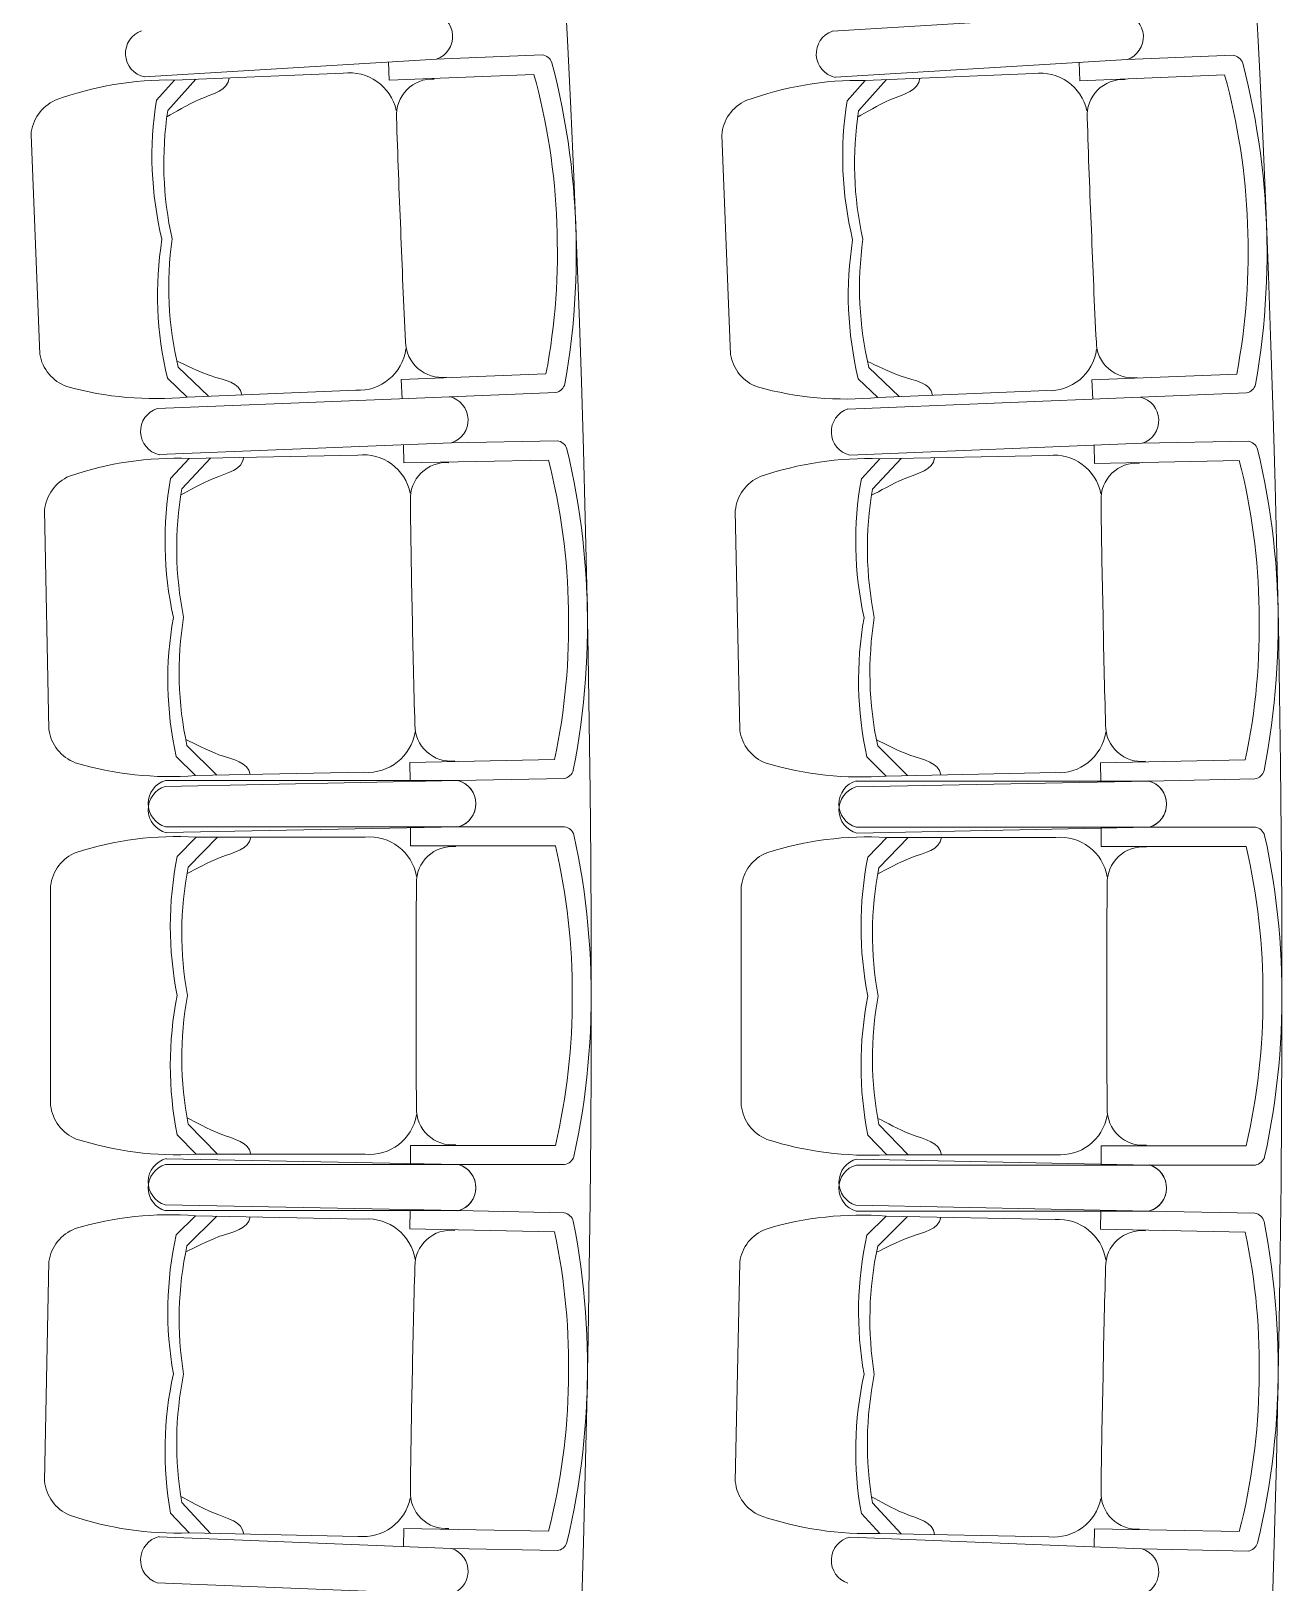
# Model space of a CAD drawing. Header units: millimetres. Extents: x 78.3 to 128, y 45 to 95.8.
# Drawn here: x 91.99 to 93.62, y 86.333 to 88.354 of the extents above; entities that cross this region are included whole.
import ezdxf

# ---------------------------------------------------------------- set-up
doc = ezdxf.new("R2010")
doc.units = ezdxf.units.MM
doc.header["$LTSCALE"] = 0.025
doc.linetypes.add('DASHED', pattern=[19.05, 12.7, -6.35])
doc.layers.add('EJES', color=7, linetype='Continuous', lineweight=0)

msp = doc.modelspace()

# ---------------------------------------------------------------- linework, layer by layer
at = {"lineweight": 15}
for p, q in [((93.415, 88.3766), (93.0341, 88.3535)), ((92.5182, 88.3172), (92.1376, 88.2941)), ((92.4557, 88.3136), (92.4567, 88.2897)), ((93.4182, 88.3166), (93.0376, 88.2936)), ((93.3557, 88.3131), (93.3567, 88.2891)), ((92.3968, 88.2988), (92.1769, 88.29)), ((93.2968, 88.2983), (93.0769, 88.2895)), ((92.1769, 88.29), (92.1533, 88.2636)), ((92.2048, 88.2911), (92.1682, 88.2502)), ((93.0769, 88.2895), (93.0533, 88.263)), ((93.1048, 88.2906), (93.0682, 88.2497)), ((92.2214, 87.8783), (92.1817, 87.9161)), ((93.1214, 87.8778), (93.0817, 87.9156)), ((92.1936, 87.8772), (92.1679, 87.9016)), ((92.4724, 87.9), (92.4734, 87.875)), ((93.0936, 87.8766), (93.0679, 87.9011)), ((93.3724, 87.8995), (93.3734, 87.8745)), ((92.5357, 87.8775), (92.1545, 87.8622)), ((92.4134, 87.886), (92.1936, 87.8772)), ((93.4357, 87.877), (93.0545, 87.8616)), ((93.3134, 87.8855), (93.0936, 87.8766)), ((92.5378, 87.8176), (92.1567, 87.8022)), ((92.4752, 87.8153), (92.4757, 87.7913)), ((93.4378, 87.817), (93.0567, 87.8017)), ((93.3752, 87.8148), (93.3757, 87.7908)), ((92.196, 87.7973), (92.1719, 87.7713)), ((92.2238, 87.7978), (92.1865, 87.7577)), ((92.416, 87.8017), (92.196, 87.7973)), ((93.096, 87.7967), (93.0719, 87.7708)), ((93.1238, 87.7973), (93.0865, 87.7572)), ((93.316, 87.8012), (93.096, 87.7967)), ((92.2321, 87.3848), (92.1932, 87.4233)), ((92.2043, 87.3842), (92.1792, 87.4091)), ((93.1043, 87.3837), (93.0792, 87.4086)), ((93.1321, 87.3842), (93.0932, 87.4228)), ((92.4243, 87.3886), (92.2043, 87.3842)), ((92.4835, 87.4014), (92.484, 87.3764)), ((93.3243, 87.3881), (93.1043, 87.3837)), ((93.3835, 87.4009), (93.384, 87.3759)), ((92.5464, 87.3777), (92.1649, 87.37)), ((92.5466, 87.3777), (92.1653, 87.3777)), ((93.4464, 87.3771), (93.0649, 87.3694)), ((93.4466, 87.3771), (93.0653, 87.3771)), ((92.547, 87.3177), (92.1655, 87.3177)), ((92.5472, 87.3177), (92.1659, 87.31)), ((92.2051, 87.3042), (92.1805, 87.2788)), ((92.2051, 87.3042), (92.1805, 87.2788)), ((92.2051, 87.3042), (92.1805, 87.2788)), ((92.2051, 87.3042), (92.1805, 87.2788)), ((92.233, 87.3042), (92.1948, 87.2649)), ((92.233, 87.3042), (92.1948, 87.2649)), ((92.233, 87.3042), (92.1948, 87.2649)), ((92.233, 87.3042), (92.1948, 87.2649)), ((92.4252, 87.3042), (92.2051, 87.3042)), ((92.4252, 87.3042), (92.2051, 87.3042)), ((92.4846, 87.2927), (92.4846, 87.3177)), ((92.4846, 87.3166), (92.4846, 87.2927)), ((93.447, 87.3171), (93.0655, 87.3171)), ((93.4472, 87.3171), (93.0659, 87.3094)), ((93.1051, 87.3037), (93.0805, 87.2782)), ((93.1051, 87.3037), (93.0805, 87.2782)), ((93.1051, 87.3037), (93.0805, 87.2782)), ((93.1051, 87.3037), (93.0805, 87.2782)), ((93.133, 87.3037), (93.0948, 87.2643)), ((93.133, 87.3037), (93.0948, 87.2643)), ((93.133, 87.3037), (93.0948, 87.2643)), ((93.133, 87.3037), (93.0948, 87.2643)), ((93.3252, 87.3037), (93.1051, 87.3037)), ((93.3252, 87.3037), (93.1051, 87.3037)), ((93.3846, 87.2921), (93.3846, 87.3171)), ((93.3846, 87.3161), (93.3846, 87.2921)), ((92.233, 86.8911), (92.1948, 86.9305)), ((92.233, 86.8911), (92.1948, 86.9305)), ((92.233, 86.8911), (92.1948, 86.9305)), ((92.233, 86.8911), (92.1948, 86.9305)), ((93.133, 86.8906), (93.0948, 86.9299)), ((93.133, 86.8906), (93.0948, 86.9299)), ((93.133, 86.8906), (93.0948, 86.9299)), ((93.133, 86.8906), (93.0948, 86.9299)), ((92.2051, 86.8911), (92.1805, 86.9165)), ((92.2051, 86.8911), (92.1805, 86.9165)), ((92.2051, 86.8911), (92.1805, 86.9165)), ((92.2051, 86.8911), (92.1805, 86.9165)), ((92.4846, 86.8787), (92.4846, 86.9027)), ((92.4846, 86.9027), (92.4846, 86.8777)), ((93.1051, 86.8906), (93.0805, 86.916)), ((93.1051, 86.8906), (93.0805, 86.916)), ((93.1051, 86.8906), (93.0805, 86.916)), ((93.1051, 86.8906), (93.0805, 86.916)), ((93.3846, 86.8782), (93.3846, 86.9021)), ((93.3846, 86.9021), (93.3846, 86.8771)), ((92.547, 86.8777), (92.1655, 86.8777)), ((92.5472, 86.8777), (92.1659, 86.8854)), ((92.4252, 86.8911), (92.2051, 86.8911)), ((92.4252, 86.8911), (92.2051, 86.8911)), ((93.4472, 86.8771), (93.0659, 86.8848)), ((93.3252, 86.8906), (93.1051, 86.8906)), ((93.3252, 86.8906), (93.1051, 86.8906)), ((93.447, 86.8771), (93.0655, 86.8771)), ((92.5464, 86.8177), (92.1649, 86.8254)), ((92.5466, 86.8177), (92.1653, 86.8177)), ((92.4835, 86.7939), (92.484, 86.8189)), ((93.4464, 86.8171), (93.0649, 86.8248)), ((93.4466, 86.8171), (93.0653, 86.8171)), ((93.3835, 86.7934), (93.384, 86.8184)), ((92.2043, 86.8111), (92.1792, 86.7862)), ((92.2321, 86.8106), (92.1932, 86.772)), ((92.4243, 86.8067), (92.2043, 86.8111)), ((93.1043, 86.8106), (93.0792, 86.7857)), ((93.1321, 86.81), (93.0932, 86.7715)), ((93.3243, 86.8062), (93.1043, 86.8106)), ((92.2238, 86.3975), (92.1865, 86.4376)), ((93.1238, 86.397), (93.0865, 86.4371)), ((92.196, 86.3981), (92.1719, 86.424)), ((93.096, 86.3975), (93.0719, 86.4235)), ((92.5378, 86.3778), (92.1567, 86.3931)), ((92.416, 86.3936), (92.196, 86.3981)), ((92.4752, 86.38), (92.4757, 86.404)), ((93.316, 86.3931), (93.096, 86.3975)), ((93.3752, 86.3795), (93.3757, 86.4035)), ((93.4378, 86.3772), (93.0567, 86.3926)), ((92.5357, 86.3178), (92.1545, 86.3332))]:
    msp.add_line(p, q, dxfattribs=at)
at = {"linetype": 'DASHED', "lineweight": 15}
for p, q in [((91.99, 88.2187), (92.0015, 87.9332)), ((92.89, 88.2182), (92.9015, 87.9327)), ((92.0077, 87.7297), (92.0134, 87.4441)), ((92.9077, 87.7292), (92.9134, 87.4435)), ((92.0155, 86.9548), (92.0155, 87.2405)), ((92.0155, 87.2405), (92.0155, 86.9548)), ((92.0155, 86.9548), (92.0155, 87.2405)), ((92.0155, 87.2405), (92.0155, 86.9548)), ((92.9155, 86.9543), (92.9155, 87.24)), ((92.9155, 87.24), (92.9155, 86.9543)), ((92.9155, 86.9543), (92.9155, 87.24)), ((92.9155, 87.24), (92.9155, 86.9543)), ((92.0077, 86.4656), (92.0134, 86.7513)), ((92.9077, 86.4651), (92.9134, 86.7507))]:
    msp.add_line(p, q, dxfattribs=at)
at = {"lineweight": 15}
for points in [[(92.518, 88.3172), (92.6562, 88.3227)], [(93.418, 88.3166), (93.5562, 88.3222)], [(92.4567, 88.2897), (92.6453, 88.2973)], [(93.3567, 88.2891), (93.5453, 88.2967)], [(92.4724, 87.9), (92.661, 87.9076)], [(93.3724, 87.8995), (93.561, 87.9071)], [(92.5357, 87.8775), (92.6739, 87.8831)], [(93.4357, 87.877), (93.5739, 87.8826)], [(92.5375, 87.8176), (92.6758, 87.8203)], [(93.4375, 87.817), (93.5758, 87.8198)], [(92.4757, 87.7913), (92.6644, 87.7951)], [(93.3757, 87.7908), (93.5644, 87.7946)], [(92.4835, 87.4014), (92.6722, 87.4052)], [(93.3835, 87.4009), (93.5722, 87.4047)], [(92.5464, 87.3777), (92.6847, 87.3804)], [(93.4464, 87.3771), (93.5847, 87.3799)], [(92.547, 87.3177), (92.6853, 87.3177)], [(92.547, 87.3177), (92.6853, 87.3177)], [(93.447, 87.3171), (93.5853, 87.3171)], [(93.447, 87.3171), (93.5853, 87.3171)], [(92.4846, 87.2927), (92.6733, 87.2927)], [(92.4846, 87.2927), (92.6733, 87.2927)], [(93.3846, 87.2921), (93.5733, 87.2921)], [(93.3846, 87.2921), (93.5733, 87.2921)], [(92.4846, 86.9027), (92.6733, 86.9027)], [(92.4846, 86.9027), (92.6733, 86.9027)], [(93.3846, 86.9021), (93.5733, 86.9021)], [(93.3846, 86.9021), (93.5733, 86.9021)], [(92.547, 86.8777), (92.6853, 86.8777)], [(92.547, 86.8777), (92.6853, 86.8777)], [(93.447, 86.8771), (93.5853, 86.8771)], [(93.447, 86.8771), (93.5853, 86.8771)], [(92.5464, 86.8177), (92.6847, 86.8149)], [(93.4464, 86.8171), (93.5847, 86.8144)], [(92.4835, 86.7939), (92.6722, 86.7901)], [(93.3835, 86.7934), (93.5722, 86.7896)], [(92.4757, 86.404), (92.6644, 86.4002)], [(93.3757, 86.4035), (93.5644, 86.3997)], [(92.5375, 86.3778), (92.6758, 86.375)], [(93.4375, 86.3772), (93.5758, 86.3745)]]:
    msp.add_lwpolyline(points, dxfattribs=at)
for points in [[(92.6688, 88.3125, 0.288243), (92.6562, 88.3227, 0.288243)], [(92.6688, 88.3125, -0.060987), (92.7004, 88.0761, -0.060987)], [(93.5688, 88.312, 0.288243), (93.5562, 88.3222, 0.288243)], [(92.4659, 88.2504, 0.38944), (92.3968, 88.2988, -0.177299)], [(92.6453, 88.2973, -0.059139), (92.675, 88.1033, -0.059139)], [(93.3659, 88.2499, 0.38944), (93.2968, 88.2983, -0.177299)], [(93.5453, 88.2967, -0.059139), (93.575, 88.1028, -0.059139)], [(93.5688, 88.312, -0.060987), (93.6004, 88.0755, -0.060987)], [(92.5155, 88.2912, 0.450517), (92.4663, 88.2411, 0.003626), (92.4717, 88.0951, 0.003626)], [(93.4155, 88.2907, 0.450517), (93.3663, 88.2406, 0.003626), (93.3717, 88.0946, 0.003626)], [(92.1533, 88.2636, 0.099555), (92.1606, 88.0826, 0.500475)], [(93.0533, 88.263, 0.099555), (93.0606, 88.0821, 0.500475)], [(92.1682, 88.2502, 0.093035), (92.1739, 88.0831, 0.093035)], [(93.0682, 88.2497, 0.093035), (93.0739, 88.0826, 0.093035)], [(92.6856, 87.8943, 0.060987), (92.6982, 88.1325, 0.060987)], [(93.5856, 87.8937, 0.060987), (93.5982, 88.132, 0.060987)], [(92.5311, 87.9032, -0.450517), (92.4781, 87.9492, -0.003626), (92.4717, 88.0951, -0.003626)], [(92.661, 87.9076, 0.059139), (92.675, 88.1033, 0.059139)], [(93.4311, 87.9027, -0.450517), (93.3781, 87.9487, -0.003626), (93.3717, 88.0946, -0.003626)], [(93.561, 87.9071, 0.059139), (93.575, 88.1028, 0.059139)], [(92.1679, 87.9016, -0.099555), (92.1606, 88.0826, -0.500475)], [(92.1817, 87.9161, -0.093035), (92.1739, 88.0831, -0.093035)], [(93.0679, 87.9011, -0.099555), (93.0606, 88.0821, -0.500475)], [(93.0817, 87.9156, -0.093035), (93.0739, 88.0826, -0.093035)], [(92.4785, 87.9399, -0.38944), (92.4134, 87.886, 0.177299)], [(93.3785, 87.9394, -0.38944), (93.3134, 87.8855, 0.177299)], [(92.6856, 87.8943, -0.288243), (92.6739, 87.8831, -0.288243)], [(93.5856, 87.8937, -0.288243), (93.5739, 87.8826, -0.288243)], [(92.6882, 87.8099, 0.288243), (92.6758, 87.8203, 0.288243)], [(92.6882, 87.8099, -0.060987), (92.7151, 87.5728, -0.060987)], [(93.5882, 87.8094, 0.288243), (93.5758, 87.8198, 0.288243)], [(93.5882, 87.8094, -0.060987), (93.6151, 87.5723, -0.060987)], [(92.4841, 87.7518, 0.38944), (92.416, 87.8017, -0.177299)], [(92.5345, 87.7917, 0.450517), (92.4843, 87.7425, 0.003626), (92.4868, 87.5965, 0.003626)], [(92.6644, 87.7951, -0.059139), (92.6902, 87.6006, -0.059139)], [(93.3841, 87.7513, 0.38944), (93.316, 87.8012, -0.177299)], [(93.4345, 87.7911, 0.450517), (93.3843, 87.742, 0.003626), (93.3868, 87.596, 0.003626)], [(93.5644, 87.7946, -0.059139), (93.5902, 87.6001, -0.059139)], [(92.1719, 87.7713, 0.099555), (92.1755, 87.5902, 0.500475)], [(93.0719, 87.7708, 0.099555), (93.0755, 87.5897, 0.500475)], [(92.1865, 87.7577, 0.093035), (92.1888, 87.5905, 0.093035)], [(93.0865, 87.7572, 0.093035), (93.0888, 87.59, 0.093035)], [(92.6966, 87.3914, 0.060987), (92.7139, 87.6293, 0.060987)], [(93.5966, 87.3908, 0.060987), (93.6139, 87.6288, 0.060987)], [(92.1792, 87.4091, -0.099555), (92.1755, 87.5902, -0.500475)], [(92.1932, 87.4233, -0.093035), (92.1888, 87.5905, -0.093035)], [(92.5423, 87.4034, -0.450517), (92.4902, 87.4505, -0.003626), (92.4868, 87.5965, -0.003626)], [(92.6722, 87.4052, 0.059139), (92.6902, 87.6006, 0.059139)], [(93.0792, 87.4086, -0.099555), (93.0755, 87.5897, -0.500475)], [(93.0932, 87.4228, -0.093035), (93.0888, 87.59, -0.093035)], [(93.4423, 87.4029, -0.450517), (93.3902, 87.4499, -0.003626), (93.3868, 87.596, -0.003626)], [(93.5722, 87.4047, 0.059139), (93.5902, 87.6001, 0.059139)], [(92.4904, 87.4412, -0.38944), (92.4243, 87.3886, 0.177299)], [(93.3904, 87.4406, -0.38944), (93.3243, 87.3881, 0.177299)], [(92.6966, 87.3914, -0.288243), (92.6847, 87.3804, -0.288243)], [(93.5966, 87.3908, -0.288243), (93.5847, 87.3799, -0.288243)], [(92.4923, 87.253, 0.38944), (92.4252, 87.3042, -0.177299)], [(92.4923, 87.253, 0.38944), (92.4252, 87.3042, -0.177299)], [(92.4923, 87.253, 0.38944), (92.4252, 87.3042, -0.177299)], [(92.4923, 87.253, 0.38944), (92.4252, 87.3042, -0.177299)], [(92.6974, 87.307, 0.288243), (92.6853, 87.3177, 0.288243)], [(92.6974, 87.307, 0.288243), (92.6853, 87.3177, 0.288243)], [(92.6974, 87.307, -0.060987), (92.7196, 87.0694, -0.060987)], [(92.6974, 87.307, -0.060987), (92.7196, 87.0694, -0.060987)], [(92.6974, 87.307, -0.060987), (92.7196, 87.0694, -0.060987)], [(92.6974, 87.307, -0.060987), (92.7196, 87.0694, -0.060987)], [(93.3923, 87.2525, 0.38944), (93.3252, 87.3037, -0.177299)], [(93.3923, 87.2525, 0.38944), (93.3252, 87.3037, -0.177299)], [(93.3923, 87.2525, 0.38944), (93.3252, 87.3037, -0.177299)], [(93.3923, 87.2525, 0.38944), (93.3252, 87.3037, -0.177299)], [(93.5974, 87.3064, 0.288243), (93.5853, 87.3171, 0.288243)], [(93.5974, 87.3064, 0.288243), (93.5853, 87.3171, 0.288243)], [(93.5974, 87.3064, -0.060987), (93.6196, 87.0689, -0.060987)], [(93.5974, 87.3064, -0.060987), (93.6196, 87.0689, -0.060987)], [(93.5974, 87.3064, -0.060987), (93.6196, 87.0689, -0.060987)], [(93.5974, 87.3064, -0.060987), (93.6196, 87.0689, -0.060987)], [(92.5434, 87.2918, 0.450517), (92.4923, 87.2437, 0.003626), (92.4918, 87.0977, 0.003626)], [(92.5434, 87.2918, 0.450517), (92.4923, 87.2437, 0.003626), (92.4918, 87.0977, 0.003626)], [(92.5434, 87.2918, 0.450517), (92.4923, 87.2437, 0.003626), (92.4918, 87.0977, 0.003626)], [(92.5434, 87.2918, 0.450517), (92.4923, 87.2437, 0.003626), (92.4918, 87.0977, 0.003626)], [(92.6733, 87.2927, -0.059139), (92.6952, 87.0977, -0.059139)], [(92.6733, 87.2927, -0.059139), (92.6952, 87.0977, -0.059139)], [(92.6733, 87.2927, -0.059139), (92.6952, 87.0977, -0.059139)], [(92.6733, 87.2927, -0.059139), (92.6952, 87.0977, -0.059139)], [(93.4434, 87.2913, 0.450517), (93.3923, 87.2432, 0.003626), (93.3918, 87.0971, 0.003626)], [(93.4434, 87.2913, 0.450517), (93.3923, 87.2432, 0.003626), (93.3918, 87.0971, 0.003626)], [(93.4434, 87.2913, 0.450517), (93.3923, 87.2432, 0.003626), (93.3918, 87.0971, 0.003626)], [(93.4434, 87.2913, 0.450517), (93.3923, 87.2432, 0.003626), (93.3918, 87.0971, 0.003626)], [(93.5733, 87.2921, -0.059139), (93.5952, 87.0971, -0.059139)], [(93.5733, 87.2921, -0.059139), (93.5952, 87.0971, -0.059139)], [(93.5733, 87.2921, -0.059139), (93.5952, 87.0971, -0.059139)], [(93.5733, 87.2921, -0.059139), (93.5952, 87.0971, -0.059139)], [(92.1805, 87.2788, 0.099555), (92.1805, 87.0977, 0.500475)], [(92.1805, 87.2788, 0.099555), (92.1805, 87.0977, 0.500475)], [(92.1805, 87.2788, 0.099555), (92.1805, 87.0977, 0.500475)], [(92.1805, 87.2788, 0.099555), (92.1805, 87.0977, 0.500475)], [(92.1948, 87.2649, 0.093035), (92.1937, 87.0977, 0.093035)], [(92.1948, 87.2649, 0.093035), (92.1937, 87.0977, 0.093035)], [(92.1948, 87.2649, 0.093035), (92.1937, 87.0977, 0.093035)], [(92.1948, 87.2649, 0.093035), (92.1937, 87.0977, 0.093035)], [(93.0805, 87.2782, 0.099555), (93.0805, 87.0971, 0.500475)], [(93.0805, 87.2782, 0.099555), (93.0805, 87.0971, 0.500475)], [(93.0805, 87.2782, 0.099555), (93.0805, 87.0971, 0.500475)], [(93.0805, 87.2782, 0.099555), (93.0805, 87.0971, 0.500475)], [(93.0948, 87.2643, 0.093035), (93.0937, 87.0971, 0.093035)], [(93.0948, 87.2643, 0.093035), (93.0937, 87.0971, 0.093035)], [(93.0948, 87.2643, 0.093035), (93.0937, 87.0971, 0.093035)], [(93.0948, 87.2643, 0.093035), (93.0937, 87.0971, 0.093035)], [(92.6974, 86.8884, 0.060987), (92.7196, 87.1259, 0.060987)], [(92.6974, 86.8884, 0.060987), (92.7196, 87.1259, 0.060987)], [(92.6974, 86.8884, 0.060987), (92.7196, 87.1259, 0.060987)], [(92.6974, 86.8884, 0.060987), (92.7196, 87.1259, 0.060987)], [(93.5974, 86.8878, 0.060987), (93.6196, 87.1254, 0.060987)], [(93.5974, 86.8878, 0.060987), (93.6196, 87.1254, 0.060987)], [(93.5974, 86.8878, 0.060987), (93.6196, 87.1254, 0.060987)], [(93.5974, 86.8878, 0.060987), (93.6196, 87.1254, 0.060987)], [(92.1805, 86.9165, -0.099555), (92.1805, 87.0977, -0.500475)], [(92.1805, 86.9165, -0.099555), (92.1805, 87.0977, -0.500475)], [(92.1805, 86.9165, -0.099555), (92.1805, 87.0977, -0.500475)], [(92.1805, 86.9165, -0.099555), (92.1805, 87.0977, -0.500475)], [(92.1948, 86.9305, -0.093035), (92.1937, 87.0977, -0.093035)], [(92.1948, 86.9305, -0.093035), (92.1937, 87.0977, -0.093035)], [(92.1948, 86.9305, -0.093035), (92.1937, 87.0977, -0.093035)], [(92.1948, 86.9305, -0.093035), (92.1937, 87.0977, -0.093035)], [(92.5434, 86.9035, -0.450517), (92.4923, 86.9516, -0.003626), (92.4918, 87.0977, -0.003626)], [(92.5434, 86.9035, -0.450517), (92.4923, 86.9516, -0.003626), (92.4918, 87.0977, -0.003626)], [(92.5434, 86.9035, -0.450517), (92.4923, 86.9516, -0.003626), (92.4918, 87.0977, -0.003626)], [(92.5434, 86.9035, -0.450517), (92.4923, 86.9516, -0.003626), (92.4918, 87.0977, -0.003626)], [(92.6733, 86.9027, 0.059139), (92.6952, 87.0977, 0.059139)], [(92.6733, 86.9027, 0.059139), (92.6952, 87.0977, 0.059139)], [(92.6733, 86.9027, 0.059139), (92.6952, 87.0977, 0.059139)], [(92.6733, 86.9027, 0.059139), (92.6952, 87.0977, 0.059139)], [(93.0805, 86.916, -0.099555), (93.0805, 87.0971, -0.500475)], [(93.0805, 86.916, -0.099555), (93.0805, 87.0971, -0.500475)], [(93.0805, 86.916, -0.099555), (93.0805, 87.0971, -0.500475)], [(93.0805, 86.916, -0.099555), (93.0805, 87.0971, -0.500475)], [(93.0948, 86.9299, -0.093035), (93.0937, 87.0971, -0.093035)], [(93.0948, 86.9299, -0.093035), (93.0937, 87.0971, -0.093035)], [(93.0948, 86.9299, -0.093035), (93.0937, 87.0971, -0.093035)], [(93.0948, 86.9299, -0.093035), (93.0937, 87.0971, -0.093035)], [(93.4434, 86.903, -0.450517), (93.3923, 86.9511, -0.003626), (93.3918, 87.0971, -0.003626)], [(93.4434, 86.903, -0.450517), (93.3923, 86.9511, -0.003626), (93.3918, 87.0971, -0.003626)], [(93.4434, 86.903, -0.450517), (93.3923, 86.9511, -0.003626), (93.3918, 87.0971, -0.003626)], [(93.4434, 86.903, -0.450517), (93.3923, 86.9511, -0.003626), (93.3918, 87.0971, -0.003626)], [(93.5733, 86.9021, 0.059139), (93.5952, 87.0971, 0.059139)], [(93.5733, 86.9021, 0.059139), (93.5952, 87.0971, 0.059139)], [(93.5733, 86.9021, 0.059139), (93.5952, 87.0971, 0.059139)], [(93.5733, 86.9021, 0.059139), (93.5952, 87.0971, 0.059139)], [(92.4923, 86.9423, -0.38944), (92.4252, 86.8911, 0.177299)], [(92.4923, 86.9423, -0.38944), (92.4252, 86.8911, 0.177299)], [(92.4923, 86.9423, -0.38944), (92.4252, 86.8911, 0.177299)], [(92.4923, 86.9423, -0.38944), (92.4252, 86.8911, 0.177299)], [(93.3923, 86.9418, -0.38944), (93.3252, 86.8906, 0.177299)], [(93.3923, 86.9418, -0.38944), (93.3252, 86.8906, 0.177299)], [(93.3923, 86.9418, -0.38944), (93.3252, 86.8906, 0.177299)], [(93.3923, 86.9418, -0.38944), (93.3252, 86.8906, 0.177299)], [(92.6974, 86.8884, -0.288243), (92.6853, 86.8777, -0.288243)], [(92.6974, 86.8884, -0.288243), (92.6853, 86.8777, -0.288243)], [(93.5974, 86.8878, -0.288243), (93.5853, 86.8771, -0.288243)], [(93.5974, 86.8878, -0.288243), (93.5853, 86.8771, -0.288243)], [(92.4904, 86.7542, 0.38944), (92.4243, 86.8067, -0.177299)], [(92.6966, 86.8039, 0.288243), (92.6847, 86.8149, 0.288243)], [(92.6966, 86.8039, -0.060987), (92.7139, 86.566, -0.060987)], [(93.3904, 86.7536, 0.38944), (93.3243, 86.8062, -0.177299)], [(93.5966, 86.8034, 0.288243), (93.5847, 86.8144, 0.288243)], [(93.5966, 86.8034, -0.060987), (93.6139, 86.5655, -0.060987)], [(92.1792, 86.7862, 0.099555), (92.1755, 86.6051, 0.500475)], [(92.5423, 86.7919, 0.450517), (92.4902, 86.7449, 0.003626), (92.4868, 86.5988, 0.003626)], [(92.6722, 86.7901, -0.059139), (92.6902, 86.5947, -0.059139)], [(93.0792, 86.7857, 0.099555), (93.0755, 86.6046, 0.500475)], [(93.4423, 86.7914, 0.450517), (93.3902, 86.7443, 0.003626), (93.3868, 86.5983, 0.003626)], [(93.5722, 86.7896, -0.059139), (93.5902, 86.5942, -0.059139)], [(92.1932, 86.772, 0.093035), (92.1888, 86.6048, 0.093035)], [(93.0932, 86.7715, 0.093035), (93.0888, 86.6043, 0.093035)], [(92.6882, 86.3854, 0.060987), (92.7151, 86.6225, 0.060987)], [(93.5882, 86.3849, 0.060987), (93.6151, 86.622, 0.060987)], [(92.1719, 86.424, -0.099555), (92.1755, 86.6051, -0.500475)], [(92.1865, 86.4376, -0.093035), (92.1888, 86.6048, -0.093035)], [(92.5345, 86.4037, -0.450517), (92.4843, 86.4528, -0.003626), (92.4868, 86.5988, -0.003626)], [(92.6644, 86.4002, 0.059139), (92.6902, 86.5947, 0.059139)], [(93.0719, 86.4235, -0.099555), (93.0755, 86.6046, -0.500475)], [(93.0865, 86.4371, -0.093035), (93.0888, 86.6043, -0.093035)], [(93.4345, 86.4031, -0.450517), (93.3843, 86.4523, -0.003626), (93.3868, 86.5983, -0.003626)], [(93.5644, 86.3997, 0.059139), (93.5902, 86.5942, 0.059139)], [(92.4841, 86.4435, -0.38944), (92.416, 86.3936, 0.177299)], [(93.3841, 86.443, -0.38944), (93.316, 86.3931, 0.177299)], [(92.6882, 86.3854, -0.288243), (92.6758, 86.375, -0.288243)], [(93.5882, 86.3849, -0.288243), (93.5758, 86.3745, -0.288243)]]:
    msp.add_lwpolyline(points, format="xyb", dxfattribs=at)
at = {"linetype": 'DASHED', "lineweight": 15}
for points in [[(92.1769, 88.29, 0.09218), (92.0216, 88.2638, 0.273589), (91.99, 88.2187, 0.273589)], [(93.0769, 88.2895, 0.09218), (92.9216, 88.2632, 0.273589), (92.89, 88.2182, 0.273589)], [(92.1936, 87.8772, -0.09218), (92.0367, 87.8908, -0.273589), (92.0015, 87.9332, -0.273589)], [(93.0936, 87.8766, -0.09218), (92.9367, 87.8903, -0.273589), (92.9015, 87.9327, -0.273589)], [(92.196, 87.7973, 0.09218), (92.0402, 87.7742, 0.273589), (92.0077, 87.7297, 0.273589)], [(93.096, 87.7967, 0.09218), (92.9402, 87.7736, 0.273589), (92.9077, 87.7292, 0.273589)], [(92.2043, 87.3842, -0.09218), (92.0477, 87.401, -0.273589), (92.0134, 87.4441, -0.273589)], [(93.1043, 87.3837, -0.09218), (92.9477, 87.4004, -0.273589), (92.9134, 87.4435, -0.273589)], [(92.2051, 87.3042, 0.09218), (92.0489, 87.2843, 0.273589), (92.0155, 87.2405, 0.273589)], [(92.2051, 87.3042, 0.09218), (92.0489, 87.2843, 0.273589), (92.0155, 87.2405, 0.273589)], [(92.2051, 87.3042, 0.09218), (92.0489, 87.2843, 0.273589), (92.0155, 87.2405, 0.273589)], [(92.2051, 87.3042, 0.09218), (92.0489, 87.2843, 0.273589), (92.0155, 87.2405, 0.273589)], [(93.1051, 87.3037, 0.09218), (92.9489, 87.2838, 0.273589), (92.9155, 87.24, 0.273589)], [(93.1051, 87.3037, 0.09218), (92.9489, 87.2838, 0.273589), (92.9155, 87.24, 0.273589)], [(93.1051, 87.3037, 0.09218), (92.9489, 87.2838, 0.273589), (92.9155, 87.24, 0.273589)], [(93.1051, 87.3037, 0.09218), (92.9489, 87.2838, 0.273589), (92.9155, 87.24, 0.273589)], [(92.2051, 86.8911, -0.09218), (92.0489, 86.911, -0.273589), (92.0155, 86.9548, -0.273589)], [(92.2051, 86.8911, -0.09218), (92.0489, 86.911, -0.273589), (92.0155, 86.9548, -0.273589)], [(92.2051, 86.8911, -0.09218), (92.0489, 86.911, -0.273589), (92.0155, 86.9548, -0.273589)], [(92.2051, 86.8911, -0.09218), (92.0489, 86.911, -0.273589), (92.0155, 86.9548, -0.273589)], [(93.1051, 86.8906, -0.09218), (92.9489, 86.9105, -0.273589), (92.9155, 86.9543, -0.273589)], [(93.1051, 86.8906, -0.09218), (92.9489, 86.9105, -0.273589), (92.9155, 86.9543, -0.273589)], [(93.1051, 86.8906, -0.09218), (92.9489, 86.9105, -0.273589), (92.9155, 86.9543, -0.273589)], [(93.1051, 86.8906, -0.09218), (92.9489, 86.9105, -0.273589), (92.9155, 86.9543, -0.273589)], [(92.2043, 86.8111, 0.09218), (92.0477, 86.7943, 0.273589), (92.0134, 86.7513, 0.273589)], [(93.1043, 86.8106, 0.09218), (92.9477, 86.7938, 0.273589), (92.9134, 86.7507, 0.273589)], [(92.196, 86.3981, -0.09218), (92.0402, 86.4212, -0.273589), (92.0077, 86.4656, -0.273589)], [(93.096, 86.3975, -0.09218), (92.9402, 86.4206, -0.273589), (92.9077, 86.4651, -0.273589)]]:
    msp.add_lwpolyline(points, format="xyb", dxfattribs=at)
at = {"lineweight": 15}
for centre, start, end in [((92.5082, 88.3467), 288.8403, 77.9447), ((93.4082, 88.3461), 288.8403, 77.9447), ((92.1443, 88.3246), 108.9906, 258.0949), ((93.0443, 88.324), 108.9906, 258.0949), ((92.5283, 87.8473), 287.6865, 76.7909), ((93.4283, 87.8467), 287.6865, 76.7909), ((92.164, 87.8325), 107.8367, 256.9411), ((93.064, 87.832), 107.8367, 256.9411), ((92.1738, 87.3477), 105.3666, 254.471), ((92.1739, 87.3401), 106.6829, 255.7873), ((92.5384, 87.3475), 286.5326, 75.637), ((92.5384, 87.3476), 285.5168, 74.6212), ((93.0738, 87.3472), 105.3666, 254.471), ((93.0739, 87.3396), 106.6829, 255.7873), ((93.4384, 87.347), 286.5326, 75.637), ((93.4384, 87.3471), 285.5168, 74.6212), ((92.1738, 86.8476), 105.529, 254.6334), ((92.1739, 86.8552), 104.2127, 253.3171), ((92.5384, 86.8478), 284.363, 73.4674), ((92.5384, 86.8477), 285.3788, 74.4832), ((93.0739, 86.8547), 104.2127, 253.3171), ((93.0738, 86.8471), 105.529, 254.6334), ((93.4384, 86.8473), 284.363, 73.4674), ((93.4384, 86.8472), 285.3788, 74.4832), ((92.164, 86.3628), 103.0589, 252.1633), ((93.064, 86.3623), 103.0589, 252.1633), ((92.5283, 86.3481), 283.2091, 72.3135), ((93.4283, 86.3475), 283.2091, 72.3135)]:
    msp.add_arc(centre, 0.0312, start, end, dxfattribs=at)
for points in [[(92.2482, 88.2929), (92.2464, 88.2761), (92.2119, 88.2697), (92.1779, 88.2479), (92.1671, 88.2422)], [(93.1482, 88.2923), (93.1464, 88.2756), (93.1119, 88.2691), (93.0779, 88.2474), (93.0671, 88.2417)], [(92.2648, 87.88), (92.2617, 87.8966), (92.2268, 87.9003), (92.1911, 87.9192), (92.1799, 87.924)], [(93.1648, 87.8795), (93.1617, 87.8961), (93.1268, 87.8997), (93.0911, 87.9187), (93.0799, 87.9235)], [(92.2673, 87.7987), (92.2651, 87.782), (92.2305, 87.7762), (92.1961, 87.7551), (92.1852, 87.7497)], [(93.1673, 87.7982), (93.1651, 87.7815), (93.1305, 87.7757), (93.0961, 87.7546), (93.0852, 87.7492)], [(92.2756, 87.3856), (92.2728, 87.4022), (92.238, 87.4066), (92.2027, 87.4263), (92.1916, 87.4313)], [(93.1756, 87.3851), (93.1728, 87.4017), (93.138, 87.4061), (93.1027, 87.4257), (93.0916, 87.4308)], [(92.2764, 87.3042), (92.274, 87.2876), (92.2392, 87.2825), (92.2044, 87.2621), (92.1934, 87.2569)], [(92.2764, 87.3042), (92.274, 87.2876), (92.2392, 87.2825), (92.2044, 87.2621), (92.1934, 87.2569)], [(92.2764, 87.3042), (92.274, 87.2876), (92.2392, 87.2825), (92.2044, 87.2621), (92.1934, 87.2569)], [(92.2764, 87.3042), (92.274, 87.2876), (92.2392, 87.2825), (92.2044, 87.2621), (92.1934, 87.2569)], [(93.1764, 87.3037), (93.174, 87.2871), (93.1392, 87.282), (93.1044, 87.2616), (93.0934, 87.2564)], [(93.1764, 87.3037), (93.174, 87.2871), (93.1392, 87.282), (93.1044, 87.2616), (93.0934, 87.2564)], [(93.1764, 87.3037), (93.174, 87.2871), (93.1392, 87.282), (93.1044, 87.2616), (93.0934, 87.2564)], [(93.1764, 87.3037), (93.174, 87.2871), (93.1392, 87.282), (93.1044, 87.2616), (93.0934, 87.2564)], [(92.2764, 86.8911), (92.274, 86.9077), (92.2392, 86.9128), (92.2044, 86.9332), (92.1934, 86.9384)], [(92.2764, 86.8911), (92.274, 86.9077), (92.2392, 86.9128), (92.2044, 86.9332), (92.1934, 86.9384)], [(92.2764, 86.8911), (92.274, 86.9077), (92.2392, 86.9128), (92.2044, 86.9332), (92.1934, 86.9384)], [(92.2764, 86.8911), (92.274, 86.9077), (92.2392, 86.9128), (92.2044, 86.9332), (92.1934, 86.9384)], [(93.1764, 86.8906), (93.174, 86.9072), (93.1392, 86.9123), (93.1044, 86.9327), (93.0934, 86.9379)], [(93.1764, 86.8906), (93.174, 86.9072), (93.1392, 86.9123), (93.1044, 86.9327), (93.0934, 86.9379)], [(93.1764, 86.8906), (93.174, 86.9072), (93.1392, 86.9123), (93.1044, 86.9327), (93.0934, 86.9379)], [(93.1764, 86.8906), (93.174, 86.9072), (93.1392, 86.9123), (93.1044, 86.9327), (93.0934, 86.9379)], [(92.2756, 86.8097), (92.2728, 86.7931), (92.238, 86.7887), (92.2027, 86.7691), (92.1916, 86.764)], [(93.1756, 86.8092), (93.1728, 86.7926), (93.138, 86.7882), (93.1027, 86.7685), (93.0916, 86.7635)], [(92.2673, 86.3966), (92.2651, 86.4133), (92.2305, 86.4191), (92.1961, 86.4402), (92.1852, 86.4456)], [(93.1673, 86.3961), (93.1651, 86.4128), (93.1305, 86.4186), (93.0961, 86.4397), (93.0852, 86.4451)]]:
    msp.add_open_spline(points, degree=3, knots=[0.37893339, 0.37893339, 0.37893339, 0.37893339, 0.42941299, 0.47201415, 0.47201415, 0.47201415, 0.47201415], dxfattribs=at)
at = {"layer": 'EJES', "color": 3, "linetype": 'Continuous'}
for centre, start, end in [((68.62, 87.0971), 346.70615, 13.4287), ((67.72, 87.0977), 346.92507, 13.07255)]:
    msp.add_arc(centre, 25, start, end, dxfattribs=at)

doc.saveas('drawing.dxf')
